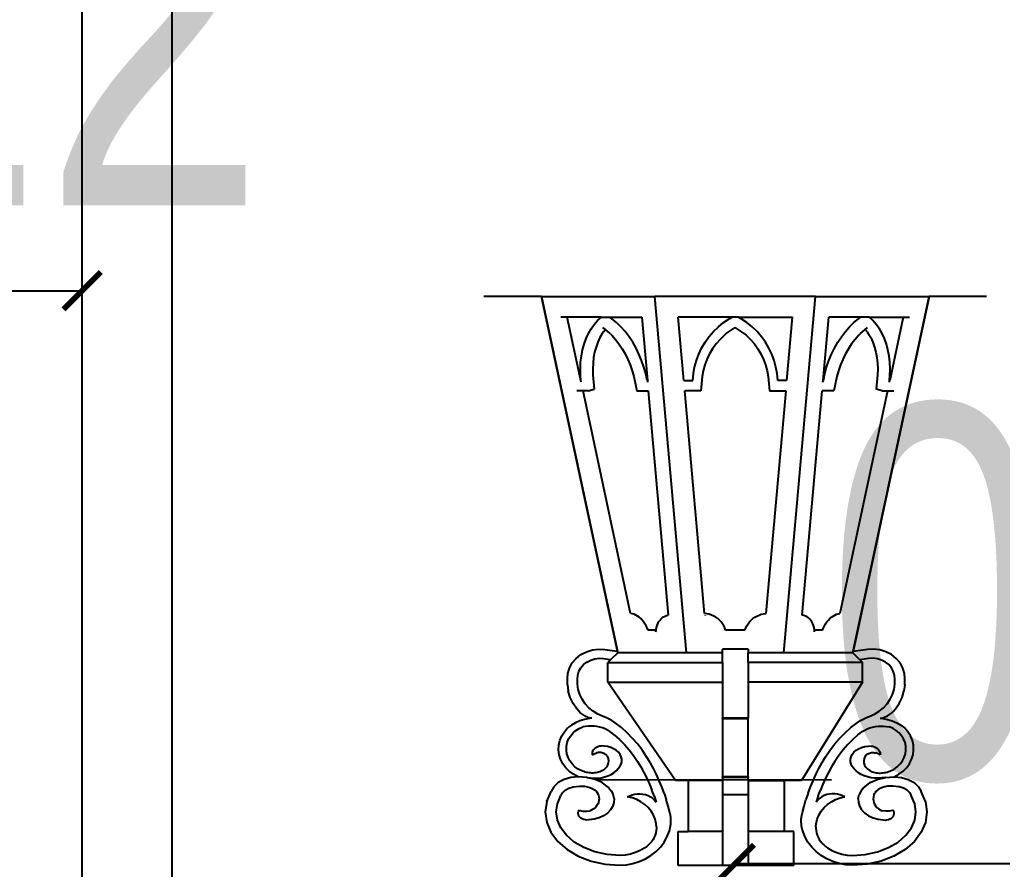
# Model space of a CAD drawing. Header units: inches. Extents: x -279 to 561, y -345 to 342.
# Drawn here: x -147.231 to -146.705, y 57.878 to 58.333 of the extents above; entities that cross this region are included whole.
import ezdxf

# ---------------------------------------------------------------- set-up
doc = ezdxf.new("R2010")
doc.units = ezdxf.units.IN
doc.header["$LTSCALE"] = 0.5
doc.header["$MEASUREMENT"] = 0
for name, color, linetype in [('Edges', 7, 'Continuous'), ('S-DIM', 7, 'Continuous'), ('WAL', 7, 'Continuous')]:
    doc.layers.add(name, color=color, linetype=linetype)
doc.styles.add('ROM', font='AGENCYR.TTF', dxfattribs={"width": 0.8})
doc.styles.get("Standard").update_dxf_attribs({"font": 'arial.ttf'})
doc.dimstyles.new('Copy(9) of ISO-25', dxfattribs={"dimtxt": 0.2, "dimasz": 0.02, "dimexe": 0.05, "dimexo": 0.05, "dimgap": 0.02, "dimtad": 1, "dimtxsty": 'ROM', "dimblk": 'ARCHTICK', "dimcen": 0.03, "dimse1": 1, "dimse2": 1, "dimclrd": 248, "dimclrt": 248, "dimadec": 0, "dimazin": 0, "dimtfac": 1, "dimtmove": 0, "dimatfit": 3, "dimldrblk": 'DOT', "dimfxl": 1, "dimarcsym": 0})
doc.dimstyles.get("Standard").update_dxf_attribs({"dimtxt": 0.18, "dimasz": 0.18, "dimexe": 0.18, "dimexo": 0.0625, "dimgap": 0.09, "dimtad": 0, "dimtih": 1, "dimtoh": 1, "dimzin": 0, "dimdsep": 46, "dimtxsty": 'Standard', "dimcen": 0.09, "dimadec": 0, "dimazin": 0, "dimtfac": 1, "dimtofl": 0, "dimtmove": 0, "dimatfit": 3, "dimfxl": 1, "dimtolj": 1, "dimtzin": 0, "dimarcsym": 0})

# ---------------------------------------------------------------- blocks, each defined once
blk = doc.blocks.new('xx')
at = {"layer": 'Edges'}
for p, q in [((37.97503, 12.48296), (37.98899, 12.48296)), ((38.01653, 12.48296), (37.98899, 12.48296)), ((37.98899, 12.48296), (38.00742, 12.39684)), ((38.00748, 12.39658), (37.98899, 12.48296)), ((38.02418, 12.39658), (38.01653, 12.48296)), ((38.01653, 12.48296), (38.05539, 12.48294)), ((38.02418, 12.39658), (38.01653, 12.48296)), ((38.04781, 12.39658), (38.05547, 12.48296)), ((38.04781, 12.39658), (38.05547, 12.48296)), ((38.05539, 12.48294), (38.05539, 12.48296)), ((38.05539, 12.48294), (38.05547, 12.48296)), ((38.083, 12.48296), (38.05547, 12.48296)), ((38.06452, 12.39658), (38.083, 12.48296)), ((38.083, 12.48296), (38.06459, 12.39691)), ((38.06459, 12.39691), (38.083, 12.48296)), ((38.083, 12.48296), (38.09697, 12.48296)), ((37.99524, 12.47792), (37.99372, 12.47792)), ((37.99524, 12.47792), (37.99852, 12.46261)), ((38.00352, 12.47792), (37.99524, 12.47792)), ((38.00179, 12.47619), (38.00262, 12.47712)), ((38.00262, 12.47712), (38.00352, 12.47792)), ((38.00352, 12.47792), (38.00557, 12.47792)), ((38.0061, 12.47755), (38.00557, 12.47792)), ((38.00557, 12.47792), (38.01332, 12.47792)), ((38.00721, 12.47662), (38.0061, 12.47755)), ((38.00828, 12.47558), (38.00721, 12.47662)), ((38.01468, 12.46261), (38.01332, 12.47792)), ((38.02218, 12.47792), (38.02214, 12.47792)), ((38.02218, 12.47792), (38.02354, 12.46261)), ((38.03522, 12.47792), (38.02218, 12.47792)), ((38.03189, 12.47558), (38.03318, 12.47662)), ((38.03318, 12.47662), (38.03455, 12.47755)), ((38.03455, 12.47755), (38.03522, 12.47792)), ((38.03522, 12.47792), (38.03678, 12.47792)), ((38.03745, 12.47755), (38.03678, 12.47792)), ((38.03678, 12.47792), (38.04982, 12.47792)), ((38.03882, 12.47662), (38.03745, 12.47755)), ((38.0401, 12.47558), (38.03882, 12.47662)), ((38.04846, 12.46261), (38.04982, 12.47792)), ((38.04982, 12.47792), (38.04986, 12.47792)), ((38.05868, 12.47792), (38.05732, 12.46261)), ((38.06643, 12.47792), (38.05868, 12.47792)), ((38.06372, 12.47558), (38.06479, 12.47662)), ((38.06479, 12.47662), (38.0659, 12.47755)), ((38.0659, 12.47755), (38.06643, 12.47792)), ((38.06848, 12.47792), (38.06643, 12.47792)), ((38.06938, 12.47712), (38.06848, 12.47792)), ((38.06848, 12.47792), (38.07675, 12.47792)), ((38.07021, 12.47619), (38.06938, 12.47712)), ((38.07347, 12.46261), (38.07675, 12.47792)), ((38.07675, 12.47792), (38.07828, 12.47792)), ((37.9998, 12.47275), (38.00037, 12.47399)), ((38.00037, 12.47399), (38.00104, 12.47514)), ((38.00104, 12.47514), (38.00179, 12.47619)), ((38.00374, 12.474), (38.00315, 12.47298)), ((38.00402, 12.47438), (38.00374, 12.474)), ((38.0045, 12.47493), (38.0039, 12.47544)), ((38.00402, 12.47438), (38.0045, 12.47493)), ((38.00566, 12.47395), (38.0045, 12.47493)), ((38.00566, 12.47395), (38.00605, 12.47357)), ((38.00929, 12.47443), (38.00828, 12.47558)), ((38.01024, 12.47318), (38.00929, 12.47443)), ((38.02963, 12.47318), (38.03071, 12.47443)), ((38.03071, 12.47443), (38.03189, 12.47558)), ((38.03382, 12.47395), (38.03335, 12.47357)), ((38.03382, 12.47395), (38.036, 12.47544)), ((38.03817, 12.47395), (38.036, 12.47544)), ((38.03817, 12.47395), (38.03864, 12.47357)), ((38.04129, 12.47443), (38.0401, 12.47558)), ((38.04237, 12.47318), (38.04129, 12.47443)), ((38.06176, 12.47318), (38.06271, 12.47443)), ((38.06271, 12.47443), (38.06372, 12.47558)), ((38.06634, 12.47395), (38.06595, 12.47357)), ((38.06634, 12.47395), (38.0675, 12.47493)), ((38.0675, 12.47493), (38.0681, 12.47544)), ((38.06798, 12.47438), (38.0675, 12.47493)), ((38.06798, 12.47438), (38.06826, 12.474)), ((38.06826, 12.474), (38.06884, 12.47298)), ((38.07096, 12.47514), (38.07021, 12.47619)), ((38.07162, 12.47399), (38.07096, 12.47514)), ((38.07219, 12.47275), (38.07162, 12.47399)), ((37.99932, 12.47141), (37.9998, 12.47275)), ((38.00265, 12.47188), (38.00222, 12.4707)), ((38.00315, 12.47298), (38.00265, 12.47188)), ((38.00605, 12.47357), (38.00695, 12.47255)), ((38.00695, 12.47255), (38.00779, 12.47145)), ((38.00779, 12.47145), (38.00857, 12.47027)), ((38.01112, 12.47184), (38.01024, 12.47318)), ((38.01192, 12.47043), (38.01112, 12.47184)), ((38.02783, 12.47043), (38.02867, 12.47184)), ((38.02867, 12.47184), (38.02963, 12.47318)), ((38.03135, 12.47145), (38.0305, 12.47027)), ((38.03231, 12.47255), (38.03135, 12.47145)), ((38.03335, 12.47357), (38.03231, 12.47255)), ((38.03864, 12.47357), (38.03969, 12.47255)), ((38.03969, 12.47255), (38.04064, 12.47145)), ((38.04064, 12.47145), (38.04149, 12.47027)), ((38.04333, 12.47184), (38.04237, 12.47318)), ((38.04416, 12.47043), (38.04333, 12.47184)), ((38.06007, 12.47043), (38.06088, 12.47184)), ((38.06088, 12.47184), (38.06176, 12.47318)), ((38.06421, 12.47145), (38.06343, 12.47027)), ((38.06505, 12.47255), (38.06421, 12.47145)), ((38.06595, 12.47357), (38.06505, 12.47255)), ((38.06884, 12.47298), (38.06935, 12.47188)), ((38.06935, 12.47188), (38.06977, 12.4707)), ((38.07267, 12.47141), (38.07219, 12.47275)), ((37.99867, 12.46852), (37.99895, 12.47)), ((37.99895, 12.47), (37.99932, 12.47141)), ((38.00189, 12.46945), (38.00164, 12.46814)), ((38.00222, 12.4707), (38.00189, 12.46945)), ((38.00857, 12.47027), (38.00928, 12.46901)), ((38.01265, 12.46895), (38.01192, 12.47043)), ((38.02713, 12.46895), (38.02783, 12.47043)), ((38.0305, 12.47027), (38.02976, 12.46901)), ((38.04149, 12.47027), (38.04224, 12.46901)), ((38.04487, 12.46895), (38.04416, 12.47043)), ((38.05935, 12.46895), (38.06007, 12.47043)), ((38.06343, 12.47027), (38.06272, 12.46901)), ((38.06977, 12.4707), (38.07011, 12.46945)), ((38.07011, 12.46945), (38.07035, 12.46814)), ((38.07305, 12.47), (38.07267, 12.47141)), ((38.07333, 12.46852), (38.07305, 12.47)), ((37.99843, 12.46541), (37.9985, 12.46699)), ((37.9985, 12.46699), (37.99867, 12.46852)), ((38.00149, 12.46678), (38.00143, 12.46538)), ((38.00164, 12.46814), (38.00149, 12.46678)), ((38.00928, 12.46901), (38.00992, 12.46771)), ((38.00992, 12.46771), (38.01048, 12.46635)), ((38.01328, 12.46742), (38.01265, 12.46895)), ((38.01383, 12.46584), (38.01328, 12.46742)), ((38.02612, 12.46584), (38.02655, 12.46742)), ((38.02655, 12.46742), (38.02713, 12.46895)), ((38.02914, 12.46771), (38.02863, 12.46635)), ((38.02976, 12.46901), (38.02914, 12.46771)), ((38.04224, 12.46901), (38.04286, 12.46771)), ((38.04286, 12.46771), (38.04337, 12.46635)), ((38.04544, 12.46742), (38.04487, 12.46895)), ((38.04587, 12.46584), (38.04544, 12.46742)), ((38.05817, 12.46584), (38.05871, 12.46742)), ((38.05871, 12.46742), (38.05935, 12.46895)), ((38.06208, 12.46771), (38.06151, 12.46635)), ((38.06272, 12.46901), (38.06208, 12.46771)), ((38.07035, 12.46814), (38.0705, 12.46678)), ((38.0705, 12.46678), (38.07056, 12.46538)), ((38.0735, 12.46699), (38.07333, 12.46852)), ((38.07356, 12.46541), (38.0735, 12.46699)), ((37.99847, 12.4638), (37.99843, 12.46541)), ((38.00143, 12.46538), (38.00147, 12.46396)), ((38.01048, 12.46635), (38.01096, 12.46495)), ((38.01096, 12.46495), (38.01136, 12.46353)), ((38.01427, 12.46424), (38.01383, 12.46584)), ((38.02583, 12.46424), (38.02612, 12.46584)), ((38.02825, 12.46495), (38.02799, 12.46353)), ((38.02863, 12.46635), (38.02825, 12.46495)), ((38.04337, 12.46635), (38.04375, 12.46495)), ((38.04375, 12.46495), (38.044, 12.46353)), ((38.04616, 12.46424), (38.04587, 12.46584)), ((38.05772, 12.46424), (38.05817, 12.46584)), ((38.06103, 12.46495), (38.06064, 12.46353)), ((38.06151, 12.46635), (38.06103, 12.46495)), ((38.07056, 12.46538), (38.07053, 12.46396)), ((38.07352, 12.4638), (38.07356, 12.46541)), ((37.99858, 12.46261), (37.99847, 12.4638)), ((37.99852, 12.46261), (37.99858, 12.46261)), ((37.99862, 12.46218), (37.99858, 12.46261)), ((38.00147, 12.46396), (38.00178, 12.46048)), ((38.01136, 12.46353), (38.0121, 12.46005)), ((38.01462, 12.46261), (38.01427, 12.46424)), ((38.01468, 12.46261), (38.01462, 12.46261)), ((38.01472, 12.46218), (38.01468, 12.46261)), ((38.02354, 12.46261), (38.02569, 12.46261)), ((38.02569, 12.46261), (38.02583, 12.46424)), ((38.02799, 12.46353), (38.02769, 12.46005)), ((38.044, 12.46353), (38.04431, 12.46005)), ((38.0463, 12.46261), (38.04616, 12.46424)), ((38.04846, 12.46261), (38.0463, 12.46261)), ((38.05732, 12.46261), (38.05728, 12.46218)), ((38.05732, 12.46261), (38.05737, 12.46261)), ((38.05737, 12.46261), (38.05772, 12.46424)), ((38.06064, 12.46353), (38.05989, 12.46005)), ((38.07053, 12.46396), (38.07022, 12.46048)), ((38.07338, 12.46218), (38.07342, 12.46261)), ((38.07342, 12.46261), (38.07352, 12.4638)), ((38.07347, 12.46261), (38.07342, 12.46261)), ((37.99907, 12.46005), (37.99755, 12.46005)), ((37.99907, 12.46005), (38.01062, 12.40608)), ((38.00035, 12.46005), (37.99907, 12.46005)), ((38.00035, 12.46005), (38.00178, 12.46048)), ((38.0121, 12.46005), (38.01491, 12.46005)), ((38.01973, 12.40569), (38.01491, 12.46005)), ((38.02376, 12.46005), (38.02372, 12.46005)), ((38.02376, 12.46005), (38.02855, 12.40608)), ((38.02769, 12.46005), (38.02376, 12.46005)), ((38.04345, 12.40608), (38.04823, 12.46005)), ((38.04431, 12.46005), (38.04823, 12.46005)), ((38.04823, 12.46005), (38.04827, 12.46005)), ((38.05709, 12.46005), (38.05227, 12.40569)), ((38.05989, 12.46005), (38.05709, 12.46005)), ((38.06138, 12.40608), (38.07293, 12.46005)), ((38.07165, 12.46005), (38.07022, 12.46048)), ((38.07165, 12.46005), (38.07293, 12.46005)), ((38.07293, 12.46005), (38.07445, 12.46005)), ((38.01104, 12.406), (38.01062, 12.40608)), ((38.01146, 12.40588), (38.01104, 12.406)), ((38.01187, 12.40569), (38.01146, 12.40588)), ((38.01228, 12.40546), (38.01187, 12.40569)), ((38.01268, 12.40517), (38.01228, 12.40546)), ((38.01306, 12.40483), (38.01268, 12.40517)), ((38.01342, 12.40446), (38.01306, 12.40483)), ((38.01766, 12.4044), (38.01795, 12.40474)), ((38.01795, 12.40474), (38.01826, 12.40502)), ((38.01826, 12.40502), (38.01859, 12.40526)), ((38.01859, 12.40526), (38.01895, 12.40544)), ((38.01895, 12.40544), (38.01933, 12.40557)), ((38.01933, 12.40557), (38.01973, 12.40569)), ((38.01973, 12.40565), (38.01973, 12.40569)), ((38.02912, 12.406), (38.02855, 12.40608)), ((38.02969, 12.40588), (38.02912, 12.406)), ((38.03024, 12.40569), (38.02969, 12.40588)), ((38.03076, 12.40546), (38.03024, 12.40569)), ((38.03126, 12.40517), (38.03076, 12.40546)), ((38.03173, 12.40483), (38.03126, 12.40517)), ((38.03216, 12.40446), (38.03173, 12.40483)), ((38.03983, 12.40446), (38.04026, 12.40483)), ((38.04026, 12.40483), (38.04073, 12.40517)), ((38.04073, 12.40517), (38.04123, 12.40546)), ((38.04123, 12.40546), (38.04176, 12.40569)), ((38.04176, 12.40569), (38.04231, 12.40588)), ((38.04231, 12.40588), (38.04287, 12.406)), ((38.04287, 12.406), (38.04345, 12.40608)), ((38.04331, 12.40562), (38.04327, 12.40554)), ((38.05266, 12.40557), (38.05227, 12.40569)), ((38.05227, 12.40569), (38.05227, 12.40565)), ((38.05304, 12.40544), (38.05266, 12.40557)), ((38.0534, 12.40526), (38.05304, 12.40544)), ((38.05374, 12.40502), (38.0534, 12.40526)), ((38.05405, 12.40474), (38.05374, 12.40502)), ((38.05433, 12.4044), (38.05405, 12.40474)), ((38.05857, 12.40446), (38.05893, 12.40483)), ((38.05893, 12.40483), (38.05932, 12.40517)), ((38.05932, 12.40517), (38.05971, 12.40546)), ((38.05971, 12.40546), (38.06012, 12.40569)), ((38.06012, 12.40569), (38.06054, 12.40588)), ((38.06054, 12.40588), (38.06096, 12.406)), ((38.06096, 12.406), (38.06138, 12.40608)), ((38.01377, 12.40404), (38.01342, 12.40446)), ((38.01408, 12.40358), (38.01377, 12.40404)), ((38.01436, 12.4031), (38.01408, 12.40358)), ((38.01462, 12.40258), (38.01436, 12.4031)), ((38.01483, 12.40205), (38.01462, 12.40258)), ((38.01679, 12.40215), (38.01689, 12.40266)), ((38.01689, 12.40266), (38.01703, 12.40315)), ((38.01703, 12.40315), (38.0172, 12.4036)), ((38.0172, 12.4036), (38.01742, 12.40402)), ((38.01742, 12.40402), (38.01766, 12.4044)), ((38.03256, 12.40404), (38.03216, 12.40446)), ((38.0329, 12.40358), (38.03256, 12.40404)), ((38.0332, 12.4031), (38.0329, 12.40358)), ((38.03345, 12.40258), (38.0332, 12.4031)), ((38.03364, 12.40205), (38.03345, 12.40258)), ((38.03835, 12.40205), (38.03855, 12.40258)), ((38.03855, 12.40258), (38.03879, 12.4031)), ((38.03879, 12.4031), (38.03909, 12.40358)), ((38.03909, 12.40358), (38.03944, 12.40404)), ((38.03944, 12.40404), (38.03983, 12.40446)), ((38.05458, 12.40402), (38.05433, 12.4044)), ((38.05479, 12.4036), (38.05458, 12.40402)), ((38.05497, 12.40315), (38.05479, 12.4036)), ((38.05511, 12.40266), (38.05497, 12.40315)), ((38.05521, 12.40215), (38.05511, 12.40266)), ((38.05716, 12.40205), (38.05738, 12.40258)), ((38.05738, 12.40258), (38.05763, 12.4031)), ((38.05763, 12.4031), (38.05792, 12.40358)), ((38.05792, 12.40358), (38.05823, 12.40404)), ((38.05823, 12.40404), (38.05857, 12.40446)), ((38.01483, 12.40205), (38.01678, 12.40205)), ((38.01674, 12.40162), (38.01678, 12.40205)), ((38.01678, 12.40205), (38.01679, 12.40215)), ((38.03364, 12.40205), (38.03835, 12.40205)), ((38.05522, 12.40205), (38.05521, 12.40215)), ((38.05522, 12.40205), (38.05716, 12.40205)), ((38.05526, 12.40162), (38.05522, 12.40205)), ((37.99603, 12.39409), (37.99697, 12.3952)), ((37.99697, 12.3952), (37.99814, 12.39612)), ((37.99814, 12.39612), (37.99948, 12.39681)), ((37.99948, 12.39681), (38.00095, 12.39726)), ((38.00095, 12.39726), (38.00248, 12.39745)), ((38.00151, 12.39511), (38.00257, 12.39524)), ((38.00248, 12.39745), (38.00391, 12.39737)), ((38.00257, 12.39524), (38.00364, 12.39518)), ((38.00364, 12.39518), (38.0047, 12.39503)), ((38.00391, 12.39737), (38.00508, 12.3972)), ((38.00508, 12.3972), (38.00742, 12.39684)), ((38.00578, 12.39487), (38.00748, 12.39658)), ((38.00748, 12.39658), (38.00742, 12.39684)), ((38.00748, 12.39658), (38.02418, 12.39658)), ((38.02418, 12.39658), (38.03289, 12.39658)), ((38.03289, 12.39745), (38.03911, 12.39745)), ((38.03289, 12.39745), (38.03289, 12.39658)), ((38.03289, 12.3942), (38.03289, 12.39658)), ((38.03911, 12.39658), (38.03911, 12.39745)), ((38.03911, 12.39658), (38.04781, 12.39658)), ((38.03911, 12.3942), (38.03911, 12.39658)), ((38.04781, 12.39658), (38.06452, 12.39658)), ((38.06452, 12.39658), (38.06459, 12.39691)), ((38.06452, 12.39658), (38.06616, 12.39492)), ((38.06649, 12.3972), (38.06459, 12.39691)), ((38.06766, 12.39737), (38.06649, 12.3972)), ((38.06793, 12.39518), (38.06688, 12.39503)), ((38.06909, 12.39745), (38.06766, 12.39737)), ((38.069, 12.39524), (38.06793, 12.39518)), ((38.07006, 12.39511), (38.069, 12.39524)), ((38.07063, 12.39726), (38.06909, 12.39745)), ((38.07209, 12.39681), (38.07063, 12.39726)), ((38.07343, 12.39612), (38.07209, 12.39681)), ((38.0746, 12.3952), (38.07343, 12.39612)), ((38.07554, 12.39409), (38.0746, 12.3952)), ((37.99495, 12.3915), (37.99535, 12.39285)), ((37.99535, 12.39285), (37.99603, 12.39409)), ((37.99766, 12.39207), (37.99813, 12.39293)), ((37.99813, 12.39293), (37.99878, 12.39369)), ((37.99878, 12.39369), (37.99958, 12.39432)), ((37.99958, 12.39432), (38.0005, 12.3948)), ((38.0005, 12.3948), (38.00151, 12.39511)), ((38.0047, 12.39503), (38.00578, 12.39487)), ((38.00578, 12.39487), (38.00512, 12.3942)), ((38.00512, 12.38944), (38.00512, 12.3942)), ((38.00512, 12.3942), (38.03289, 12.3942)), ((38.03289, 12.3942), (38.03289, 12.38944)), ((38.06688, 12.3942), (38.03911, 12.3942)), ((38.03911, 12.3942), (38.03911, 12.38944)), ((38.06688, 12.39503), (38.06616, 12.39492)), ((38.06616, 12.39492), (38.06688, 12.3942)), ((38.06688, 12.38944), (38.06688, 12.3942)), ((38.07107, 12.3948), (38.07006, 12.39511)), ((38.07199, 12.39432), (38.07107, 12.3948)), ((38.07279, 12.39369), (38.07199, 12.39432)), ((38.07344, 12.39293), (38.07279, 12.39369)), ((38.07391, 12.39207), (38.07344, 12.39293)), ((38.07622, 12.39285), (38.07554, 12.39409)), ((38.07662, 12.3915), (38.07622, 12.39285)), ((37.99486, 12.39028), (37.99495, 12.3915)), ((37.99731, 12.39019), (37.99738, 12.39115)), ((37.99738, 12.39115), (37.99766, 12.39207)), ((38.07419, 12.39115), (38.07391, 12.39207)), ((38.07426, 12.39019), (38.07419, 12.39115)), ((38.07671, 12.39028), (38.07662, 12.3915)), ((37.99484, 12.3888), (37.99486, 12.39028)), ((37.99484, 12.3888), (37.99507, 12.38724)), ((37.9973, 12.38893), (37.99731, 12.39019)), ((37.99748, 12.38767), (37.9973, 12.38893)), ((38.00512, 12.38944), (38.01995, 12.36562)), ((38.00512, 12.38944), (38.03289, 12.38944)), ((38.03289, 12.38944), (38.03289, 12.38066)), ((38.06688, 12.38944), (38.03911, 12.38944)), ((38.03911, 12.38944), (38.03911, 12.38066)), ((38.05051, 12.36562), (38.06688, 12.38944)), ((38.07409, 12.38767), (38.07427, 12.38893)), ((38.07427, 12.38893), (38.07426, 12.39019)), ((38.07673, 12.3888), (38.07651, 12.38724)), ((38.07673, 12.3888), (38.07671, 12.39028)), ((37.99553, 12.38572), (37.99507, 12.38724)), ((37.99623, 12.38427), (37.99553, 12.38572)), ((37.99785, 12.38645), (37.99748, 12.38767)), ((37.99842, 12.38529), (37.99785, 12.38645)), ((38.07316, 12.38529), (38.07372, 12.38645)), ((38.07372, 12.38645), (38.07409, 12.38767)), ((38.07534, 12.38427), (38.07604, 12.38572)), ((38.07604, 12.38572), (38.07651, 12.38724)), ((37.99715, 12.38293), (37.99623, 12.38427)), ((37.99915, 12.38421), (37.99842, 12.38529)), ((38.00005, 12.38323), (37.99915, 12.38421)), ((38.07152, 12.38323), (38.07242, 12.38421)), ((38.07242, 12.38421), (38.07316, 12.38529)), ((38.07443, 12.38293), (38.07534, 12.38427)), ((37.99771, 12.38232), (37.99715, 12.38293)), ((37.99791, 12.38211), (37.99771, 12.38232)), ((37.99812, 12.38192), (37.99791, 12.38211)), ((37.99835, 12.38173), (37.99812, 12.38192)), ((37.99859, 12.38156), (37.99835, 12.38173)), ((37.99884, 12.3814), (37.99859, 12.38156)), ((37.9991, 12.38125), (37.99884, 12.3814)), ((37.99936, 12.38112), (37.9991, 12.38125)), ((37.99964, 12.381), (37.99936, 12.38112)), ((37.99992, 12.38089), (37.99964, 12.381)), ((38.00021, 12.3808), (37.99992, 12.38089)), ((38.00109, 12.38238), (38.00005, 12.38323)), ((38.00226, 12.38166), (38.00109, 12.38238)), ((38.00352, 12.38109), (38.00226, 12.38166)), ((38.00419, 12.38089), (38.00352, 12.38109)), ((38.00565, 12.38014), (38.00419, 12.38089)), ((38.06592, 12.38014), (38.06738, 12.38089)), ((38.06738, 12.38089), (38.06805, 12.38109)), ((38.06805, 12.38109), (38.06932, 12.38166)), ((38.06932, 12.38166), (38.07048, 12.38238)), ((38.07048, 12.38238), (38.07152, 12.38323)), ((38.07136, 12.3808), (38.07165, 12.38089)), ((38.07165, 12.38089), (38.07193, 12.381)), ((38.07193, 12.381), (38.07221, 12.38112)), ((38.07221, 12.38112), (38.07248, 12.38125)), ((38.07248, 12.38125), (38.07274, 12.3814)), ((38.07274, 12.3814), (38.07298, 12.38156)), ((38.07298, 12.38156), (38.07322, 12.38173)), ((38.07322, 12.38173), (38.07345, 12.38192)), ((38.07345, 12.38192), (38.07367, 12.38211)), ((38.07367, 12.38211), (38.07387, 12.38232)), ((38.07387, 12.38232), (38.07443, 12.38293)), ((37.99582, 12.37902), (37.99491, 12.37832)), ((37.99682, 12.3796), (37.99582, 12.37902)), ((37.9979, 12.38007), (37.99682, 12.3796)), ((37.99773, 12.37817), (37.9986, 12.37856)), ((37.99904, 12.38041), (37.9979, 12.38007)), ((37.99928, 12.37868), (37.9986, 12.37856)), ((38.00021, 12.38062), (37.99904, 12.38041)), ((37.99996, 12.37875), (37.99928, 12.37868)), ((38.00065, 12.37877), (37.99996, 12.37875)), ((38.00051, 12.38072), (38.00021, 12.3808)), ((38.00081, 12.38066), (38.00021, 12.38062)), ((38.00081, 12.38066), (38.00051, 12.38072)), ((38.00134, 12.37874), (38.00065, 12.37877)), ((38.00202, 12.37865), (38.00134, 12.37874)), ((38.0027, 12.37851), (38.00202, 12.37865)), ((38.00335, 12.37832), (38.0027, 12.37851)), ((38.00644, 12.37959), (38.00565, 12.38014)), ((38.00794, 12.3784), (38.00644, 12.37959)), ((38.03289, 12.38066), (38.03911, 12.38066)), ((38.03289, 12.38054), (38.03289, 12.38066)), ((38.03289, 12.38054), (38.03911, 12.38054)), ((38.03289, 12.3665), (38.03289, 12.38054)), ((38.03911, 12.38054), (38.03911, 12.38066)), ((38.03911, 12.38054), (38.03911, 12.3665)), ((38.06363, 12.3784), (38.06513, 12.37959)), ((38.06513, 12.37959), (38.06592, 12.38014)), ((38.06822, 12.37832), (38.06888, 12.37851)), ((38.06888, 12.37851), (38.06955, 12.37865)), ((38.06955, 12.37865), (38.07023, 12.37874)), ((38.07023, 12.37874), (38.07092, 12.37877)), ((38.07076, 12.38066), (38.07106, 12.38072)), ((38.07076, 12.38066), (38.07136, 12.38062)), ((38.07092, 12.37877), (38.07161, 12.37875)), ((38.07106, 12.38072), (38.07136, 12.3808)), ((38.07136, 12.38062), (38.07254, 12.38041)), ((38.07161, 12.37875), (38.07229, 12.37868)), ((38.07229, 12.37868), (38.07297, 12.37856)), ((38.07254, 12.38041), (38.07367, 12.38007)), ((38.07384, 12.37817), (38.07297, 12.37856)), ((38.07367, 12.38007), (38.07475, 12.3796)), ((38.07475, 12.3796), (38.07576, 12.37902)), ((38.07576, 12.37902), (38.07667, 12.37832)), ((37.99303, 12.3753), (37.99348, 12.37639)), ((37.99348, 12.37639), (37.99411, 12.3774)), ((37.99411, 12.3774), (37.99491, 12.37832)), ((37.99517, 12.37565), (37.99565, 12.37645)), ((37.99565, 12.37645), (37.99624, 12.37715)), ((37.99624, 12.37715), (37.99693, 12.37768)), ((37.99693, 12.37768), (37.99773, 12.37817)), ((38.00399, 12.37808), (38.00335, 12.37832)), ((38.0046, 12.37779), (38.00399, 12.37808)), ((38.00518, 12.37746), (38.0046, 12.37779)), ((38.00572, 12.37708), (38.00518, 12.37746)), ((38.00623, 12.37666), (38.00572, 12.37708)), ((38.00623, 12.37666), (38.00748, 12.37555)), ((38.00936, 12.37713), (38.00794, 12.3784)), ((38.01068, 12.37578), (38.00936, 12.37713)), ((38.06089, 12.37578), (38.06222, 12.37713)), ((38.06222, 12.37713), (38.06363, 12.3784)), ((38.06534, 12.37666), (38.06409, 12.37555)), ((38.06534, 12.37666), (38.06585, 12.37708)), ((38.06585, 12.37708), (38.06639, 12.37746)), ((38.06639, 12.37746), (38.06697, 12.37779)), ((38.06697, 12.37779), (38.06758, 12.37808)), ((38.06758, 12.37808), (38.06822, 12.37832)), ((38.07465, 12.37768), (38.07384, 12.37817)), ((38.07533, 12.37715), (38.07465, 12.37768)), ((38.07592, 12.37645), (38.07533, 12.37715)), ((38.07641, 12.37565), (38.07592, 12.37645)), ((38.07746, 12.3774), (38.07667, 12.37832)), ((38.07809, 12.37639), (38.07746, 12.3774)), ((38.07854, 12.3753), (38.07809, 12.37639)), ((37.99273, 12.373), (37.99278, 12.37416)), ((37.99278, 12.37416), (37.99303, 12.3753)), ((37.9946, 12.37297), (37.99463, 12.37389)), ((37.99463, 12.37389), (37.99482, 12.37479)), ((37.99482, 12.37479), (37.99517, 12.37565)), ((38.00226, 12.37377), (38.00192, 12.37362)), ((38.00263, 12.37388), (38.00226, 12.37377)), ((38.00301, 12.37394), (38.00263, 12.37388)), ((38.00341, 12.37396), (38.00301, 12.37394)), ((38.0038, 12.37393), (38.00341, 12.37396)), ((38.0046, 12.37382), (38.0038, 12.37393)), ((38.00537, 12.37361), (38.0046, 12.37382)), ((38.00748, 12.37555), (38.0087, 12.37431)), ((38.0087, 12.37431), (38.00984, 12.37301)), ((38.01191, 12.37436), (38.01068, 12.37578)), ((38.01304, 12.37288), (38.01191, 12.37436)), ((38.05853, 12.37288), (38.05966, 12.37436)), ((38.05966, 12.37436), (38.06089, 12.37578)), ((38.06287, 12.37431), (38.06174, 12.37301)), ((38.06409, 12.37555), (38.06287, 12.37431)), ((38.0662, 12.37361), (38.06697, 12.37382)), ((38.06697, 12.37382), (38.06777, 12.37393)), ((38.06777, 12.37393), (38.06817, 12.37396)), ((38.06817, 12.37396), (38.06856, 12.37394)), ((38.06856, 12.37394), (38.06895, 12.37388)), ((38.06895, 12.37388), (38.06931, 12.37377)), ((38.06931, 12.37377), (38.06965, 12.37362)), ((38.07675, 12.37479), (38.07641, 12.37565)), ((38.07694, 12.37389), (38.07675, 12.37479)), ((38.07697, 12.37297), (38.07694, 12.37389)), ((38.07879, 12.37416), (38.07854, 12.3753)), ((38.07885, 12.373), (38.07879, 12.37416)), ((37.99287, 12.37184), (37.99273, 12.373)), ((37.99321, 12.37072), (37.99287, 12.37184)), ((37.99473, 12.37206), (37.9946, 12.37297)), ((37.99501, 12.37118), (37.99473, 12.37206)), ((38.00088, 12.37242), (38.00084, 12.37213)), ((38.00084, 12.37213), (38.00087, 12.37184)), ((38.00087, 12.37184), (38.00137, 12.37209)), ((38.00098, 12.37271), (38.00088, 12.37242)), ((38.00114, 12.37297), (38.00098, 12.37271)), ((38.00135, 12.37322), (38.00114, 12.37297)), ((38.00161, 12.37344), (38.00135, 12.37322)), ((38.00137, 12.37209), (38.00192, 12.37227)), ((38.00192, 12.37362), (38.00161, 12.37344)), ((38.00217, 12.37232), (38.00192, 12.37227)), ((38.00242, 12.37236), (38.00217, 12.37232)), ((38.00268, 12.37237), (38.00242, 12.37236)), ((38.00294, 12.37235), (38.00268, 12.37237)), ((38.00319, 12.37231), (38.00294, 12.37235)), ((38.00344, 12.37225), (38.00319, 12.37231)), ((38.00367, 12.37216), (38.00344, 12.37225)), ((38.00388, 12.37205), (38.00367, 12.37216)), ((38.00408, 12.37192), (38.00388, 12.37205)), ((38.00425, 12.37178), (38.00408, 12.37192)), ((38.00439, 12.37162), (38.00425, 12.37178)), ((38.00439, 12.37162), (38.00451, 12.37145)), ((38.00451, 12.37145), (38.00473, 12.37093)), ((38.00608, 12.3733), (38.00537, 12.37361)), ((38.0067, 12.37291), (38.00608, 12.3733)), ((38.00722, 12.37245), (38.0067, 12.37291)), ((38.00763, 12.37192), (38.00722, 12.37245)), ((38.00791, 12.37135), (38.00763, 12.37192)), ((38.00804, 12.37076), (38.00791, 12.37135)), ((38.00984, 12.37301), (38.01088, 12.37165)), ((38.01088, 12.37165), (38.01183, 12.37022)), ((38.01407, 12.37134), (38.01304, 12.37288)), ((38.01492, 12.36992), (38.01407, 12.37134)), ((38.05666, 12.36992), (38.0575, 12.37134)), ((38.0575, 12.37134), (38.05853, 12.37288)), ((38.06069, 12.37165), (38.05974, 12.37022)), ((38.06174, 12.37301), (38.06069, 12.37165)), ((38.06353, 12.37076), (38.06367, 12.37135)), ((38.06367, 12.37135), (38.06394, 12.37192)), ((38.06394, 12.37192), (38.06435, 12.37245)), ((38.06435, 12.37245), (38.06487, 12.37291)), ((38.06487, 12.37291), (38.0655, 12.3733)), ((38.0655, 12.3733), (38.0662, 12.37361)), ((38.06706, 12.37145), (38.06684, 12.37093)), ((38.06718, 12.37162), (38.06706, 12.37145)), ((38.06718, 12.37162), (38.06732, 12.37178)), ((38.06732, 12.37178), (38.0675, 12.37192)), ((38.0675, 12.37192), (38.06769, 12.37205)), ((38.06769, 12.37205), (38.0679, 12.37216)), ((38.0679, 12.37216), (38.06814, 12.37225)), ((38.06814, 12.37225), (38.06838, 12.37231)), ((38.06838, 12.37231), (38.06863, 12.37235)), ((38.06863, 12.37235), (38.06889, 12.37237)), ((38.06889, 12.37237), (38.06915, 12.37236)), ((38.06915, 12.37236), (38.06941, 12.37232)), ((38.06941, 12.37232), (38.06966, 12.37227)), ((38.06965, 12.37362), (38.06996, 12.37344)), ((38.0702, 12.37209), (38.06966, 12.37227)), ((38.06996, 12.37344), (38.07022, 12.37322)), ((38.0707, 12.37184), (38.0702, 12.37209)), ((38.07022, 12.37322), (38.07043, 12.37297)), ((38.07043, 12.37297), (38.07059, 12.37271)), ((38.07059, 12.37271), (38.07069, 12.37242)), ((38.07069, 12.37242), (38.07073, 12.37213)), ((38.07073, 12.37213), (38.0707, 12.37184)), ((38.07657, 12.37118), (38.07685, 12.37206)), ((38.07685, 12.37206), (38.07697, 12.37297)), ((38.07836, 12.37072), (38.0787, 12.37184)), ((38.0787, 12.37184), (38.07885, 12.373)), ((37.99374, 12.36966), (37.99321, 12.37072)), ((37.99445, 12.36869), (37.99374, 12.36966)), ((37.99543, 12.37035), (37.99501, 12.37118)), ((37.996, 12.36959), (37.99543, 12.37035)), ((37.99669, 12.36891), (37.996, 12.36959)), ((38.00461, 12.36931), (38.00431, 12.36881)), ((38.00479, 12.36984), (38.00461, 12.36931)), ((38.00473, 12.37093), (38.00483, 12.37038)), ((38.00483, 12.37038), (38.00479, 12.36984)), ((38.00721, 12.36846), (38.00762, 12.36899)), ((38.00762, 12.36899), (38.0079, 12.36955)), ((38.0079, 12.36955), (38.00804, 12.37015)), ((38.00804, 12.37015), (38.00804, 12.37076)), ((38.01183, 12.37022), (38.01263, 12.36889)), ((38.01571, 12.36848), (38.01492, 12.36992)), ((38.05586, 12.36848), (38.05666, 12.36992)), ((38.05974, 12.37022), (38.05894, 12.36889)), ((38.06353, 12.37015), (38.06353, 12.37076)), ((38.06367, 12.36955), (38.06353, 12.37015)), ((38.06396, 12.36899), (38.06367, 12.36955)), ((38.06437, 12.36846), (38.06396, 12.36899)), ((38.06684, 12.37093), (38.06675, 12.37038)), ((38.06675, 12.37038), (38.06679, 12.36984)), ((38.06679, 12.36984), (38.06696, 12.36931)), ((38.06696, 12.36931), (38.06727, 12.36881)), ((38.07488, 12.36891), (38.07557, 12.36959)), ((38.07557, 12.36959), (38.07614, 12.37035)), ((38.07614, 12.37035), (38.07657, 12.37118)), ((38.07712, 12.36869), (38.07783, 12.36966)), ((38.07783, 12.36966), (38.07836, 12.37072)), ((37.99531, 12.36783), (37.99445, 12.36869)), ((37.99632, 12.36709), (37.99531, 12.36783)), ((37.99744, 12.3665), (37.99632, 12.36709)), ((37.99749, 12.36834), (37.99669, 12.36891)), ((37.99849, 12.36783), (37.99749, 12.36834)), ((37.99885, 12.36774), (37.99849, 12.36783)), ((37.99916, 12.36764), (37.99885, 12.36774)), ((37.99947, 12.36756), (37.99916, 12.36764)), ((37.99979, 12.3675), (37.99947, 12.36756)), ((38.00012, 12.36745), (37.99979, 12.3675)), ((38.00045, 12.36741), (38.00012, 12.36745)), ((38.00079, 12.3674), (38.00045, 12.36741)), ((38.00112, 12.3674), (38.00079, 12.3674)), ((38.00146, 12.36742), (38.00112, 12.3674)), ((38.00179, 12.36745), (38.00146, 12.36742)), ((38.00211, 12.36751), (38.00179, 12.36745)), ((38.00243, 12.36758), (38.00211, 12.36751)), ((38.00275, 12.36766), (38.00243, 12.36758)), ((38.00336, 12.36797), (38.00275, 12.36766)), ((38.00388, 12.36836), (38.00336, 12.36797)), ((38.00431, 12.36881), (38.00388, 12.36836)), ((38.0039, 12.36645), (38.0047, 12.36672)), ((38.0047, 12.36672), (38.00544, 12.36706)), ((38.00544, 12.36706), (38.00612, 12.36747)), ((38.00612, 12.36747), (38.00671, 12.36794)), ((38.00671, 12.36794), (38.00721, 12.36846)), ((38.01263, 12.36889), (38.01339, 12.36751)), ((38.01339, 12.36751), (38.0141, 12.36612)), ((38.01645, 12.36701), (38.01571, 12.36848)), ((38.01713, 12.36552), (38.01645, 12.36701)), ((38.05444, 12.36552), (38.05512, 12.36701)), ((38.05512, 12.36701), (38.05586, 12.36848)), ((38.05818, 12.36751), (38.05748, 12.36612)), ((38.05894, 12.36889), (38.05818, 12.36751)), ((38.06486, 12.36794), (38.06437, 12.36846)), ((38.06546, 12.36747), (38.06486, 12.36794)), ((38.06613, 12.36706), (38.06546, 12.36747)), ((38.06687, 12.36672), (38.06613, 12.36706)), ((38.06767, 12.36645), (38.06687, 12.36672)), ((38.06727, 12.36881), (38.06769, 12.36836)), ((38.06769, 12.36836), (38.06821, 12.36797)), ((38.06821, 12.36797), (38.06883, 12.36766)), ((38.06883, 12.36766), (38.06914, 12.36758)), ((38.06914, 12.36758), (38.06946, 12.36751)), ((38.06946, 12.36751), (38.06979, 12.36745)), ((38.06979, 12.36745), (38.07012, 12.36742)), ((38.07012, 12.36742), (38.07045, 12.3674)), ((38.07045, 12.3674), (38.07079, 12.3674)), ((38.07079, 12.3674), (38.07112, 12.36741)), ((38.07112, 12.36741), (38.07145, 12.36745)), ((38.07145, 12.36745), (38.07178, 12.3675)), ((38.07178, 12.3675), (38.0721, 12.36756)), ((38.0721, 12.36756), (38.07242, 12.36764)), ((38.07242, 12.36764), (38.07272, 12.36774)), ((38.07272, 12.36774), (38.07308, 12.36783)), ((38.07308, 12.36783), (38.07409, 12.36834)), ((38.07409, 12.36834), (38.07488, 12.36891)), ((38.07414, 12.3665), (38.07525, 12.36709)), ((38.07525, 12.36709), (38.07626, 12.36783)), ((38.07626, 12.36783), (38.07712, 12.36869)), ((37.99264, 12.36507), (37.99156, 12.36406)), ((37.99404, 12.36584), (37.99264, 12.36507)), ((37.99568, 12.36633), (37.99404, 12.36584)), ((37.99744, 12.3665), (37.99568, 12.36633)), ((37.99627, 12.36406), (37.99775, 12.36421)), ((37.99957, 12.36634), (37.99744, 12.3665)), ((37.99775, 12.36421), (37.9984, 12.36423)), ((37.9984, 12.36423), (37.99904, 12.36419)), ((37.99904, 12.36419), (37.99968, 12.36407)), ((38.00155, 12.36586), (37.99957, 12.36634)), ((37.99957, 12.36634), (38.00043, 12.3662)), ((38.00043, 12.3662), (38.0013, 12.36614)), ((38.0013, 12.36614), (38.00219, 12.36616)), ((38.00326, 12.36509), (38.00155, 12.36586)), ((38.00219, 12.36616), (38.00306, 12.36627)), ((38.00306, 12.36627), (38.0039, 12.36645)), ((38.00457, 12.36408), (38.00326, 12.36509)), ((38.0141, 12.36612), (38.01475, 12.36471)), ((38.01475, 12.36471), (38.01536, 12.36328)), ((38.01776, 12.36402), (38.01713, 12.36552)), ((38.01995, 12.36562), (38.02416, 12.36562)), ((38.02416, 12.36562), (38.02416, 12.35321)), ((38.03289, 12.36562), (38.02416, 12.36562)), ((38.03289, 12.3665), (38.03911, 12.3665)), ((38.03289, 12.3665), (38.03289, 12.36634)), ((38.03289, 12.36634), (38.03911, 12.36634)), ((38.03289, 12.36562), (38.03289, 12.36634)), ((38.03289, 12.36562), (38.03289, 12.36212)), ((38.03911, 12.36634), (38.03911, 12.3665)), ((38.03911, 12.36634), (38.03911, 12.36562)), ((38.03911, 12.36562), (38.04741, 12.36562)), ((38.03911, 12.36562), (38.03911, 12.36212)), ((38.04741, 12.36562), (38.04741, 12.35321)), ((38.04741, 12.36562), (38.05051, 12.36562)), ((38.05381, 12.36402), (38.05444, 12.36552)), ((38.05682, 12.36471), (38.05622, 12.36328)), ((38.05748, 12.36612), (38.05682, 12.36471)), ((38.067, 12.36408), (38.06831, 12.36509)), ((38.06851, 12.36627), (38.06767, 12.36645)), ((38.06831, 12.36509), (38.07002, 12.36586)), ((38.06939, 12.36616), (38.06851, 12.36627)), ((38.07027, 12.36614), (38.06939, 12.36616)), ((38.07002, 12.36586), (38.07201, 12.36634)), ((38.07115, 12.3662), (38.07027, 12.36614)), ((38.07201, 12.36634), (38.07115, 12.3662)), ((38.07253, 12.36419), (38.07189, 12.36407)), ((38.07201, 12.36634), (38.07414, 12.3665)), ((38.07317, 12.36423), (38.07253, 12.36419)), ((38.07382, 12.36421), (38.07317, 12.36423)), ((38.0753, 12.36406), (38.07382, 12.36421)), ((38.07414, 12.3665), (38.0759, 12.36633)), ((38.0759, 12.36633), (38.07753, 12.36584)), ((38.07753, 12.36584), (38.07894, 12.36507)), ((38.07894, 12.36507), (38.08001, 12.36406)), ((37.98986, 12.36047), (37.99088, 12.36289)), ((37.99156, 12.36406), (37.99088, 12.36289)), ((37.99243, 12.35991), (37.99329, 12.36194)), ((37.99373, 12.3627), (37.99329, 12.36194)), ((37.99431, 12.36326), (37.99373, 12.3627)), ((37.99431, 12.36326), (37.99518, 12.36374)), ((37.99518, 12.36374), (37.99627, 12.36406)), ((37.99968, 12.36407), (38.00029, 12.36388)), ((38.00029, 12.36388), (38.00087, 12.36362)), ((38.00087, 12.36362), (38.00141, 12.3633)), ((38.00141, 12.3633), (38.00191, 12.36292)), ((38.00191, 12.36292), (38.00217, 12.36252)), ((38.00236, 12.36209), (38.00217, 12.36252)), ((38.00236, 12.36209), (38.00248, 12.36163)), ((38.00457, 12.36408), (38.00459, 12.36406)), ((38.00459, 12.36406), (38.0048, 12.36389)), ((38.0048, 12.36389), (38.00549, 12.36308)), ((38.00549, 12.36308), (38.00596, 12.36219)), ((38.00618, 12.36125), (38.00596, 12.36219)), ((38.00943, 12.3616), (38.01, 12.3619)), ((38.01, 12.3619), (38.0106, 12.36214)), ((38.0106, 12.36214), (38.01123, 12.3623)), ((38.01123, 12.3623), (38.01188, 12.36238)), ((38.01188, 12.36238), (38.01254, 12.36238)), ((38.01254, 12.36238), (38.01319, 12.36231)), ((38.01319, 12.36231), (38.01382, 12.36216)), ((38.01382, 12.36216), (38.01443, 12.36193)), ((38.01443, 12.36193), (38.015, 12.36163)), ((38.0159, 12.36183), (38.01536, 12.36328)), ((38.0159, 12.36183), (38.0164, 12.36036)), ((38.01834, 12.36249), (38.01776, 12.36402)), ((38.01834, 12.36249), (38.01886, 12.36095)), ((38.03289, 12.36212), (38.03911, 12.36212)), ((38.03289, 12.36212), (38.03289, 12.35321)), ((38.03911, 12.36212), (38.03911, 12.35321)), ((38.05324, 12.36249), (38.05272, 12.36095)), ((38.05324, 12.36249), (38.05381, 12.36402)), ((38.05567, 12.36183), (38.05517, 12.36036)), ((38.05567, 12.36183), (38.05622, 12.36328)), ((38.05714, 12.36193), (38.05657, 12.36163)), ((38.05775, 12.36216), (38.05714, 12.36193)), ((38.05838, 12.36231), (38.05775, 12.36216)), ((38.05903, 12.36238), (38.05838, 12.36231)), ((38.05969, 12.36238), (38.05903, 12.36238)), ((38.06034, 12.3623), (38.05969, 12.36238)), ((38.06097, 12.36214), (38.06034, 12.3623)), ((38.06157, 12.3619), (38.06097, 12.36214)), ((38.06214, 12.3616), (38.06157, 12.3619)), ((38.0654, 12.36125), (38.06562, 12.36219)), ((38.06608, 12.36308), (38.06562, 12.36219)), ((38.06677, 12.36389), (38.06608, 12.36308)), ((38.06699, 12.36406), (38.06677, 12.36389)), ((38.067, 12.36408), (38.06699, 12.36406)), ((38.06921, 12.36209), (38.06909, 12.36163)), ((38.06921, 12.36209), (38.0694, 12.36252)), ((38.06967, 12.36292), (38.0694, 12.36252)), ((38.07016, 12.3633), (38.06967, 12.36292)), ((38.0707, 12.36362), (38.07016, 12.3633)), ((38.07128, 12.36388), (38.0707, 12.36362)), ((38.07189, 12.36407), (38.07128, 12.36388)), ((38.07639, 12.36374), (38.0753, 12.36406)), ((38.07726, 12.36326), (38.07639, 12.36374)), ((38.07726, 12.36326), (38.07785, 12.3627)), ((38.07785, 12.3627), (38.07828, 12.36194)), ((38.07914, 12.35991), (38.07828, 12.36194)), ((38.08001, 12.36406), (38.08069, 12.36289)), ((38.08172, 12.36047), (38.08069, 12.36289)), ((37.98986, 12.36047), (37.98951, 12.35796)), ((37.99216, 12.35795), (37.99243, 12.35991)), ((38.00195, 12.35941), (38.00163, 12.35904)), ((38.0022, 12.35982), (38.00195, 12.35941)), ((38.00238, 12.36025), (38.0022, 12.35982)), ((38.00249, 12.36071), (38.00238, 12.36025)), ((38.00248, 12.36163), (38.00253, 12.36117)), ((38.00253, 12.36117), (38.00249, 12.36071)), ((38.00614, 12.36029), (38.00586, 12.35936)), ((38.00618, 12.36125), (38.00614, 12.36029)), ((38.01057, 12.36135), (38.00943, 12.3616)), ((38.01166, 12.36096), (38.01057, 12.36135)), ((38.01268, 12.36043), (38.01166, 12.36096)), ((38.01361, 12.35978), (38.01268, 12.36043)), ((38.01444, 12.35901), (38.01361, 12.35978)), ((38.015, 12.36163), (38.01552, 12.36127)), ((38.01552, 12.36127), (38.01599, 12.36084)), ((38.01599, 12.36084), (38.0164, 12.36036)), ((38.01932, 12.3594), (38.01886, 12.36095)), ((38.05226, 12.3594), (38.05272, 12.36095)), ((38.05558, 12.36084), (38.05517, 12.36036)), ((38.05605, 12.36127), (38.05558, 12.36084)), ((38.05657, 12.36163), (38.05605, 12.36127)), ((38.05713, 12.35901), (38.05796, 12.35978)), ((38.05796, 12.35978), (38.05889, 12.36043)), ((38.05889, 12.36043), (38.05991, 12.36096)), ((38.05991, 12.36096), (38.061, 12.36135)), ((38.061, 12.36135), (38.06214, 12.3616)), ((38.0654, 12.36125), (38.06543, 12.36029)), ((38.06543, 12.36029), (38.06571, 12.35936)), ((38.06909, 12.36163), (38.06905, 12.36117)), ((38.06905, 12.36117), (38.06908, 12.36071)), ((38.06908, 12.36071), (38.06919, 12.36025)), ((38.06919, 12.36025), (38.06937, 12.35982)), ((38.06937, 12.35982), (38.06963, 12.35941)), ((38.06963, 12.35941), (38.06994, 12.35904)), ((38.07941, 12.35795), (38.07914, 12.35991)), ((38.08172, 12.36047), (38.08207, 12.35796)), ((37.98951, 12.35796), (37.98985, 12.35544)), ((37.99243, 12.356), (37.99216, 12.35795)), ((37.99744, 12.35755), (37.99745, 12.35786)), ((37.99751, 12.35724), (37.99744, 12.35755)), ((37.99745, 12.35786), (37.99754, 12.35816)), ((37.99765, 12.35695), (37.99751, 12.35724)), ((37.99754, 12.35816), (37.9977, 12.35845)), ((37.9977, 12.35845), (37.99779, 12.35831)), ((37.99779, 12.35831), (37.99863, 12.35816)), ((37.99863, 12.35816), (37.9995, 12.35814)), ((37.9995, 12.35814), (38.00036, 12.35824)), ((38.00083, 12.35845), (38.00036, 12.35824)), ((38.00125, 12.35872), (38.00083, 12.35845)), ((38.00163, 12.35904), (38.00125, 12.35872)), ((38.00366, 12.35704), (38.00257, 12.35653)), ((38.00459, 12.3577), (38.00366, 12.35704)), ((38.00534, 12.35848), (38.00459, 12.3577)), ((38.00586, 12.35936), (38.00534, 12.35848)), ((38.01514, 12.35814), (38.01444, 12.35901)), ((38.0157, 12.35718), (38.01514, 12.35814)), ((38.01612, 12.35617), (38.0157, 12.35718)), ((38.01972, 12.35783), (38.01932, 12.3594)), ((38.01987, 12.35715), (38.01972, 12.35783)), ((38.01995, 12.3566), (38.01987, 12.35715)), ((38.05163, 12.3566), (38.0517, 12.35715)), ((38.0517, 12.35715), (38.05185, 12.35783)), ((38.05185, 12.35783), (38.05226, 12.3594)), ((38.05545, 12.35617), (38.05587, 12.35718)), ((38.05587, 12.35718), (38.05643, 12.35814)), ((38.05643, 12.35814), (38.05713, 12.35901)), ((38.06571, 12.35936), (38.06624, 12.35848)), ((38.06624, 12.35848), (38.06698, 12.3577)), ((38.06698, 12.3577), (38.06792, 12.35704)), ((38.06792, 12.35704), (38.06901, 12.35653)), ((38.06994, 12.35904), (38.07032, 12.35872)), ((38.07032, 12.35872), (38.07075, 12.35845)), ((38.07075, 12.35845), (38.07121, 12.35824)), ((38.07207, 12.35814), (38.07121, 12.35824)), ((38.07294, 12.35816), (38.07207, 12.35814)), ((38.07378, 12.35831), (38.07294, 12.35816)), ((38.07387, 12.35845), (38.07378, 12.35831)), ((38.07403, 12.35816), (38.07387, 12.35845)), ((38.07392, 12.35695), (38.07406, 12.35724)), ((38.07412, 12.35786), (38.07403, 12.35816)), ((38.07406, 12.35724), (38.07413, 12.35755)), ((38.07413, 12.35755), (38.07412, 12.35786)), ((38.07914, 12.356), (38.07941, 12.35795)), ((38.08207, 12.35796), (38.08172, 12.35544)), ((37.98985, 12.35544), (37.99087, 12.35303)), ((37.99325, 12.3541), (37.99243, 12.356)), ((37.99787, 12.35668), (37.99765, 12.35695)), ((37.99814, 12.35645), (37.99787, 12.35668)), ((37.99848, 12.35625), (37.99814, 12.35645)), ((37.99885, 12.35611), (37.99848, 12.35625)), ((37.99925, 12.35602), (37.99885, 12.35611)), ((37.99967, 12.35599), (37.99925, 12.35602)), ((38.00009, 12.35601), (37.99967, 12.35599)), ((38.00136, 12.35618), (38.00009, 12.35601)), ((38.00257, 12.35653), (38.00136, 12.35618)), ((38.01638, 12.35511), (38.01612, 12.35617)), ((38.01644, 12.35437), (38.01638, 12.35511)), ((38.0199, 12.35456), (38.01995, 12.35496)), ((38.01998, 12.35619), (38.01995, 12.3566)), ((38.01995, 12.35496), (38.01998, 12.35537)), ((38.01999, 12.35578), (38.01998, 12.35619)), ((38.01998, 12.35537), (38.01999, 12.35578)), ((38.05159, 12.35578), (38.0516, 12.35619)), ((38.0516, 12.35537), (38.05159, 12.35578)), ((38.0516, 12.35619), (38.05163, 12.3566)), ((38.05163, 12.35496), (38.0516, 12.35537)), ((38.05168, 12.35456), (38.05163, 12.35496)), ((38.05513, 12.35437), (38.0552, 12.35511)), ((38.0552, 12.35511), (38.05545, 12.35617)), ((38.06901, 12.35653), (38.07021, 12.35618)), ((38.07021, 12.35618), (38.07148, 12.35601)), ((38.07148, 12.35601), (38.0719, 12.35599)), ((38.0719, 12.35599), (38.07232, 12.35602)), ((38.07232, 12.35602), (38.07272, 12.35611)), ((38.07272, 12.35611), (38.0731, 12.35625)), ((38.0731, 12.35625), (38.07343, 12.35645)), ((38.07343, 12.35645), (38.07371, 12.35668)), ((38.07371, 12.35668), (38.07392, 12.35695)), ((38.07833, 12.3541), (38.07914, 12.356)), ((38.08172, 12.35544), (38.0807, 12.35303)), ((37.99087, 12.35303), (37.99254, 12.3508)), ((37.9946, 12.35229), (37.99325, 12.3541)), ((37.99647, 12.35067), (37.9946, 12.35229)), ((38.01613, 12.35234), (38.01591, 12.35181)), ((38.01629, 12.35288), (38.01613, 12.35234)), ((38.0164, 12.35343), (38.01629, 12.35288)), ((38.01645, 12.35399), (38.0164, 12.35343)), ((38.01644, 12.35437), (38.01645, 12.35399)), ((38.01909, 12.35197), (38.01963, 12.35336)), ((38.01963, 12.35336), (38.01974, 12.35375)), ((38.01974, 12.35375), (38.01983, 12.35415)), ((38.01983, 12.35415), (38.0199, 12.35456)), ((38.02176, 12.34494), (38.02176, 12.35321)), ((38.02176, 12.35321), (38.02416, 12.35321)), ((38.02416, 12.35321), (38.03289, 12.35321)), ((38.03289, 12.35321), (38.03289, 12.34507)), ((38.03911, 12.35321), (38.04741, 12.35321)), ((38.03911, 12.35321), (38.03911, 12.34507)), ((38.04981, 12.35321), (38.04741, 12.35321)), ((38.04981, 12.34494), (38.04981, 12.35321)), ((38.05175, 12.35415), (38.05168, 12.35456)), ((38.05184, 12.35375), (38.05175, 12.35415)), ((38.05195, 12.35336), (38.05184, 12.35375)), ((38.05248, 12.35197), (38.05195, 12.35336)), ((38.05513, 12.35437), (38.05513, 12.35399)), ((38.05513, 12.35399), (38.05518, 12.35343)), ((38.05518, 12.35343), (38.05528, 12.35288)), ((38.05528, 12.35288), (38.05544, 12.35234)), ((38.05544, 12.35234), (38.05566, 12.35181)), ((38.07511, 12.35067), (38.07697, 12.35229)), ((38.07697, 12.35229), (38.07833, 12.3541)), ((38.0807, 12.35303), (38.07903, 12.3508)), ((37.99254, 12.3508), (37.99478, 12.34885)), ((37.9988, 12.34931), (37.99647, 12.35067)), ((38.01455, 12.34997), (38.01411, 12.3496)), ((38.01496, 12.35039), (38.01455, 12.34997)), ((38.01496, 12.35039), (38.01533, 12.35083)), ((38.01564, 12.35131), (38.01533, 12.35083)), ((38.01591, 12.35181), (38.01564, 12.35131)), ((38.01745, 12.34944), (38.01836, 12.35066)), ((38.01836, 12.35066), (38.01909, 12.35197)), ((38.05321, 12.35066), (38.05248, 12.35197)), ((38.05412, 12.34944), (38.05321, 12.35066)), ((38.05566, 12.35181), (38.05593, 12.35131)), ((38.05593, 12.35131), (38.05625, 12.35083)), ((38.05661, 12.35039), (38.05625, 12.35083)), ((38.05661, 12.35039), (38.05702, 12.34997)), ((38.05702, 12.34997), (38.05747, 12.3496)), ((38.07277, 12.34931), (38.07511, 12.35067)), ((38.07903, 12.3508), (38.0768, 12.34885)), ((37.99478, 12.34885), (37.99751, 12.34724)), ((38.00151, 12.34828), (37.9988, 12.34931)), ((38.00448, 12.34764), (38.00151, 12.34828)), ((38.0076, 12.34742), (38.00448, 12.34764)), ((38.00888, 12.3475), (38.0076, 12.34742)), ((38.01015, 12.34773), (38.00888, 12.3475)), ((38.01138, 12.3481), (38.01015, 12.34773)), ((38.01254, 12.34862), (38.01138, 12.3481)), ((38.01362, 12.34926), (38.01254, 12.34862)), ((38.01411, 12.3496), (38.01362, 12.34926)), ((38.01514, 12.34738), (38.01637, 12.34834)), ((38.01637, 12.34834), (38.01745, 12.34944)), ((38.0552, 12.34834), (38.05412, 12.34944)), ((38.05644, 12.34738), (38.0552, 12.34834)), ((38.05747, 12.3496), (38.05795, 12.34926)), ((38.05795, 12.34926), (38.05903, 12.34862)), ((38.05903, 12.34862), (38.06019, 12.3481)), ((38.06019, 12.3481), (38.06142, 12.34773)), ((38.06142, 12.34773), (38.0627, 12.3475)), ((38.0627, 12.3475), (38.06397, 12.34742)), ((38.06397, 12.34742), (38.0671, 12.34764)), ((38.0671, 12.34764), (38.07007, 12.34828)), ((38.07007, 12.34828), (38.07277, 12.34931)), ((38.0768, 12.34885), (38.07407, 12.34724)), ((37.99751, 12.34724), (38.00062, 12.34605)), ((38.00062, 12.34605), (38.004, 12.34532)), ((38.004, 12.34532), (38.00752, 12.34507)), ((38.00752, 12.34507), (38.00915, 12.34517)), ((38.00915, 12.34517), (38.01076, 12.34545)), ((38.01076, 12.34545), (38.01231, 12.34592)), ((38.01231, 12.34592), (38.01377, 12.34657)), ((38.01377, 12.34657), (38.01514, 12.34738)), ((38.0578, 12.34657), (38.05644, 12.34738)), ((38.05927, 12.34592), (38.0578, 12.34657)), ((38.06082, 12.34545), (38.05927, 12.34592)), ((38.06242, 12.34517), (38.06082, 12.34545)), ((38.06405, 12.34507), (38.06242, 12.34517)), ((38.06757, 12.34532), (38.06405, 12.34507)), ((38.07095, 12.34605), (38.06757, 12.34532)), ((38.07407, 12.34724), (38.07095, 12.34605)), ((38.02176, 12.34494), (38.04981, 12.34494)), ((38.03911, 12.34507), (38.03289, 12.34507))]:
    blk.add_line(p, q, dxfattribs=at)
blk = doc.blocks.new('_ArchTick')
at = {"color": 0, "linetype": 'ByBlock', "const_width": 0.15}
blk.add_lwpolyline([(-0.5, -0.5), (0.5, 0.5)], dxfattribs=at)
blk = doc.blocks.new('*D537')
at = {"layer": 'Defpoints', "color": 0, "transparency": 16777216}
for p in [(-147.19794, 58.18813), (-147.41794, 58.00632), (-147.19794, 58.00632)]:
    blk.add_point(p, dxfattribs=at)
at = {"layer": 'WAL', "color": 248, "lineweight": -2, "transparency": 16777216}
blk.add_line((-147.41794, 58.18813), (-147.19794, 58.18813), dxfattribs=at)
at = {"layer": 'WAL', "color": 248, "lineweight": -2, "transparency": 16777216, "xscale": 0.02, "yscale": 0.02, "zscale": 0.02, "rotation": 180}
blk.add_blockref('_ArchTick', (-147.41794, 58.18813), dxfattribs=at)
at = {"layer": 'WAL', "color": 248, "lineweight": -2, "transparency": 16777216, "xscale": 0.02, "yscale": 0.02, "zscale": 0.02}
blk.add_blockref('_ArchTick', (-147.19794, 58.18813), dxfattribs=at)
at = {"layer": 'WAL', "color": 248, "transparency": 16777216, "insert": (-147.30794, 58.31521), "char_height": 0.2, "attachment_point": 5, "style": 'ROM'}
blk.add_mtext('0,22', dxfattribs=at)
blk = doc.blocks.new('_DOT')
at = {"color": 0, "linetype": 'ByBlock'}
blk.add_line((-0.5, 0), (-1, 0), dxfattribs=at)
at = {"color": 0, "linetype": 'ByBlock', "const_width": 0.5}
blk.add_lwpolyline([(-0.25, 0, 1), (0.25, 0, 1)], format="xyb", close=True, dxfattribs=at)
blk = doc.blocks.new('*D542')
at = {"layer": 'Defpoints', "color": 0, "transparency": 16777216}
for p in [(-146.33399, 57.88124), (-146.84794, 57.63327), (-146.33399, 57.60827)]:
    blk.add_point(p, dxfattribs=at)
at = {"layer": 'WAL', "color": 248, "lineweight": -2, "transparency": 16777216}
blk.add_line((-146.84794, 57.88124), (-146.33399, 57.88124), dxfattribs=at)
at = {"layer": 'WAL', "color": 248, "lineweight": -2, "transparency": 16777216, "xscale": 0.02, "yscale": 0.02, "zscale": 0.02, "rotation": 180}
blk.add_blockref('_ArchTick', (-146.84794, 57.88124), dxfattribs=at)
at = {"layer": 'WAL', "color": 248, "lineweight": -2, "transparency": 16777216, "xscale": 0.02, "yscale": 0.02, "zscale": 0.02}
blk.add_blockref('_ArchTick', (-146.33399, 57.88124), dxfattribs=at)
at = {"layer": 'WAL', "color": 248, "transparency": 16777216, "insert": (-146.59096, 58.00832), "char_height": 0.2, "attachment_point": 5, "style": 'ROM'}
blk.add_mtext('0,51', dxfattribs=at)
blk = doc.blocks.new('*D1071')
at = {"color": 0, "linetype": 'ByBlock', "lineweight": -2, "transparency": 16777216}
for p, q in [((558.65223, 342.27878), (558.65223, 342.47294)), ((560.65223, 342.27878), (560.65223, 342.47294)), ((558.83223, 342.29294), (559.17223, 342.29294)), ((560.47223, 342.29294), (560.13223, 342.29294))]:
    blk.add_line(p, q, dxfattribs=at)
at = {"color": 0, "linetype": 'ByBlock', "transparency": 16777216}
for points in [[(558.83223, 342.32294), (558.83223, 342.26294), (558.65223, 342.29294)], [(560.47223, 342.32294), (560.47223, 342.26294), (560.65223, 342.29294)]]:
    blk.add_solid(points, dxfattribs=at)
at = {"layer": 'Defpoints', "color": 0, "linetype": 'ByBlock', "transparency": 16777216}
for p in [(560.65223, 342.29294), (558.65223, 342.21628), (560.65223, 342.21628)]:
    blk.add_point(p, dxfattribs=at)
at = {"layer": 'Defpoints', "color": 0, "ltscale": 0.5, "transparency": 16777216}
for p in [(-209.5, -305.36), (-209.5, -305.81), (-209.5, -305.81)]:
    blk.add_point(p, dxfattribs=at)
at = {"layer": 'S-DIM', "color": 0, "lineweight": -2, "ltscale": 0.5, "transparency": 16777216}
for p, q in [((-209.5, -305.18), (-209.5, -305)), ((-209.5625, -305.36), (-209.68, -305.36)), ((-209.5625, -305.81), (-209.68, -305.81)), ((-209.5, -305.99), (-209.5, -306.17))]:
    blk.add_line(p, q, dxfattribs=at)
at = {"layer": 'S-DIM', "color": 0, "ltscale": 0.5, "transparency": 16777216}
for points in [[(-209.53, -305.18), (-209.47, -305.18), (-209.5, -305.36)], [(-209.53, -305.99), (-209.47, -305.99), (-209.5, -305.81)]]:
    blk.add_solid(points, dxfattribs=at)
at = {"color": 0, "linetype": 'ByBlock', "transparency": 16777216, "insert": (559.65223, 342.29294), "char_height": 0.18, "attachment_point": 5}
blk.add_mtext('\\A1;2.0000', dxfattribs=at)
at = {"layer": 'S-DIM', "color": 0, "ltscale": 0.5, "transparency": 16777216, "insert": (-209.5, -305.585), "char_height": 0.18, "attachment_point": 5}
blk.add_mtext('\\A1;0.45', dxfattribs=at)

msp = doc.modelspace()

# ---------------------------------------------------------------- linework, layer by layer
msp.add_line((-146.7963, 57.92594), (-146.9226, 57.92609))
for points in [[(-147.19794, 58.72904), (-146.49794, 58.72904), (-146.49794, 56.63518), (-147.19794, 56.63518)], [(-147.14963, 58.68073), (-146.54625, 58.68073), (-146.54625, 56.68349), (-147.14963, 56.68349)]]:
    msp.add_lwpolyline(points, close=True)

# ---------------------------------------------------------------- block references
at = {"xscale": -2.209324571047085, "yscale": 2.209324571047085, "zscale": 2.209324571047085}
msp.add_blockref('xx', (-62.81407, 30.60612), dxfattribs=at)

# ---------------------------------------------------------------- dimensions: what is measured, and where the dimension line sits
at = {"layer": 'S-DIM', "ltscale": 0.5}
dim = msp.add_linear_dim(base=(-209.5, -305.81), p1=(-209.5, -305.36), p2=(-209.5, -305.81), angle=90, dimstyle='Standard', dxfattribs=at)
dim.commit()
dim.dimension.update_dxf_attribs({"geometry": '*D1071', "text_midpoint": (-209.5, -305.585)})
at = {"layer": 'WAL'}
dim = msp.add_linear_dim(base=(-147.19794, 58.18813), p1=(-147.41794, 58.00632), p2=(-147.19794, 58.00632), angle=180, dimstyle='Copy(9) of ISO-25', dxfattribs=at)
dim.commit()
dim.dimension.update_dxf_attribs({"geometry": '*D537', "text_midpoint": (-147.30794, 58.18813), "dimtype": 160})
dim = msp.add_linear_dim(base=(-146.33399, 57.88124), p1=(-146.84794, 57.63327), p2=(-146.33399, 57.60827), angle=180, dimstyle='Copy(9) of ISO-25', dxfattribs=at)
dim.commit()
dim.dimension.update_dxf_attribs({"geometry": '*D542', "text_midpoint": (-146.59096, 58.00832)})

doc.saveas('drawing.dxf')
